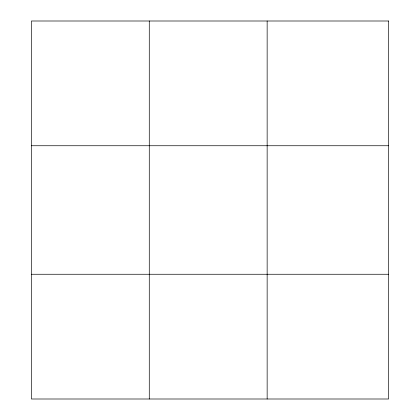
<?xml version="1.0" encoding="UTF-8"?>
<svg xmlns="http://www.w3.org/2000/svg" width="420" height="420" viewBox="0 0 420 420"><rect width="100%" height="100%" fill="white"/><g stroke="black" fill="none" stroke-linecap="round" stroke-linejoin="round"><path stroke-width="0.63" d="M149.278 21L149.278 399M267.146 21L267.146 399M31.416 145.74L388.584 145.74M31.416 274.26L388.584 274.26M388.584 21L388.584 399L31.416 399L31.416 21L388.584 21"/></g></svg>
